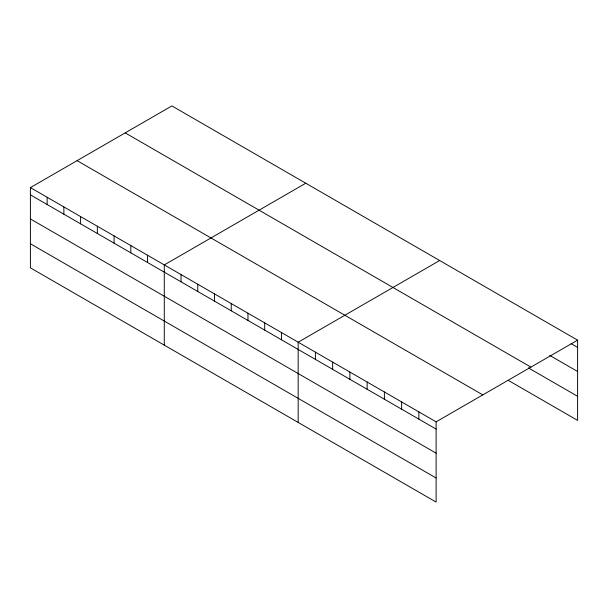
<?xml version="1.0" encoding="UTF-8"?>
<svg xmlns="http://www.w3.org/2000/svg" width="608" height="608" viewBox="0 0 608 608"><rect width="100%" height="100%" fill="white"/><g stroke="black" fill="none" stroke-linecap="round" stroke-linejoin="round"><path stroke-width="0.91" d="M30.4 187.606L436.118 421.846L436.118 502.079L30.4 267.839L30.4 187.606L171.882 105.921L577.6 340.161L577.6 420.394L508.63 380.57M305.771 183.221L164.289 264.906L164.289 345.139M439.66 260.52L298.171 342.205L298.171 422.438M436.118 421.846L577.6 340.161M571.034 343.611L577.6 347.404M549.685 355.376L577.6 371.488M125.195 132.878L530.913 367.118M528.337 367.863L577.6 396.31M77.087 160.649L482.805 394.888M30.4 194.856L436.118 429.088M30.4 218.941L436.118 453.173M30.4 243.755L436.118 477.994M418.874 411.89L418.874 419.132M401.63 401.934L401.63 409.184M384.385 391.978L384.385 399.228M367.141 382.029L367.141 389.272M349.904 372.073L349.904 379.316M332.66 362.117L332.66 369.36M315.415 352.161L315.415 359.404M281.436 332.546L281.436 339.788M264.7 322.878L264.7 330.129M247.965 313.219L247.965 320.462M231.23 303.559L231.23 310.802M214.495 293.892L214.495 301.135M197.76 284.232L197.76 291.475M181.024 274.573L181.024 281.816M147.554 255.246L147.554 262.489M130.811 245.579L130.811 252.829M114.076 235.919L114.076 243.162M97.341 226.26L97.341 233.502M80.606 216.592L80.606 223.843M63.87 206.933L63.87 214.176M47.135 197.273L47.135 204.516"/></g></svg>
